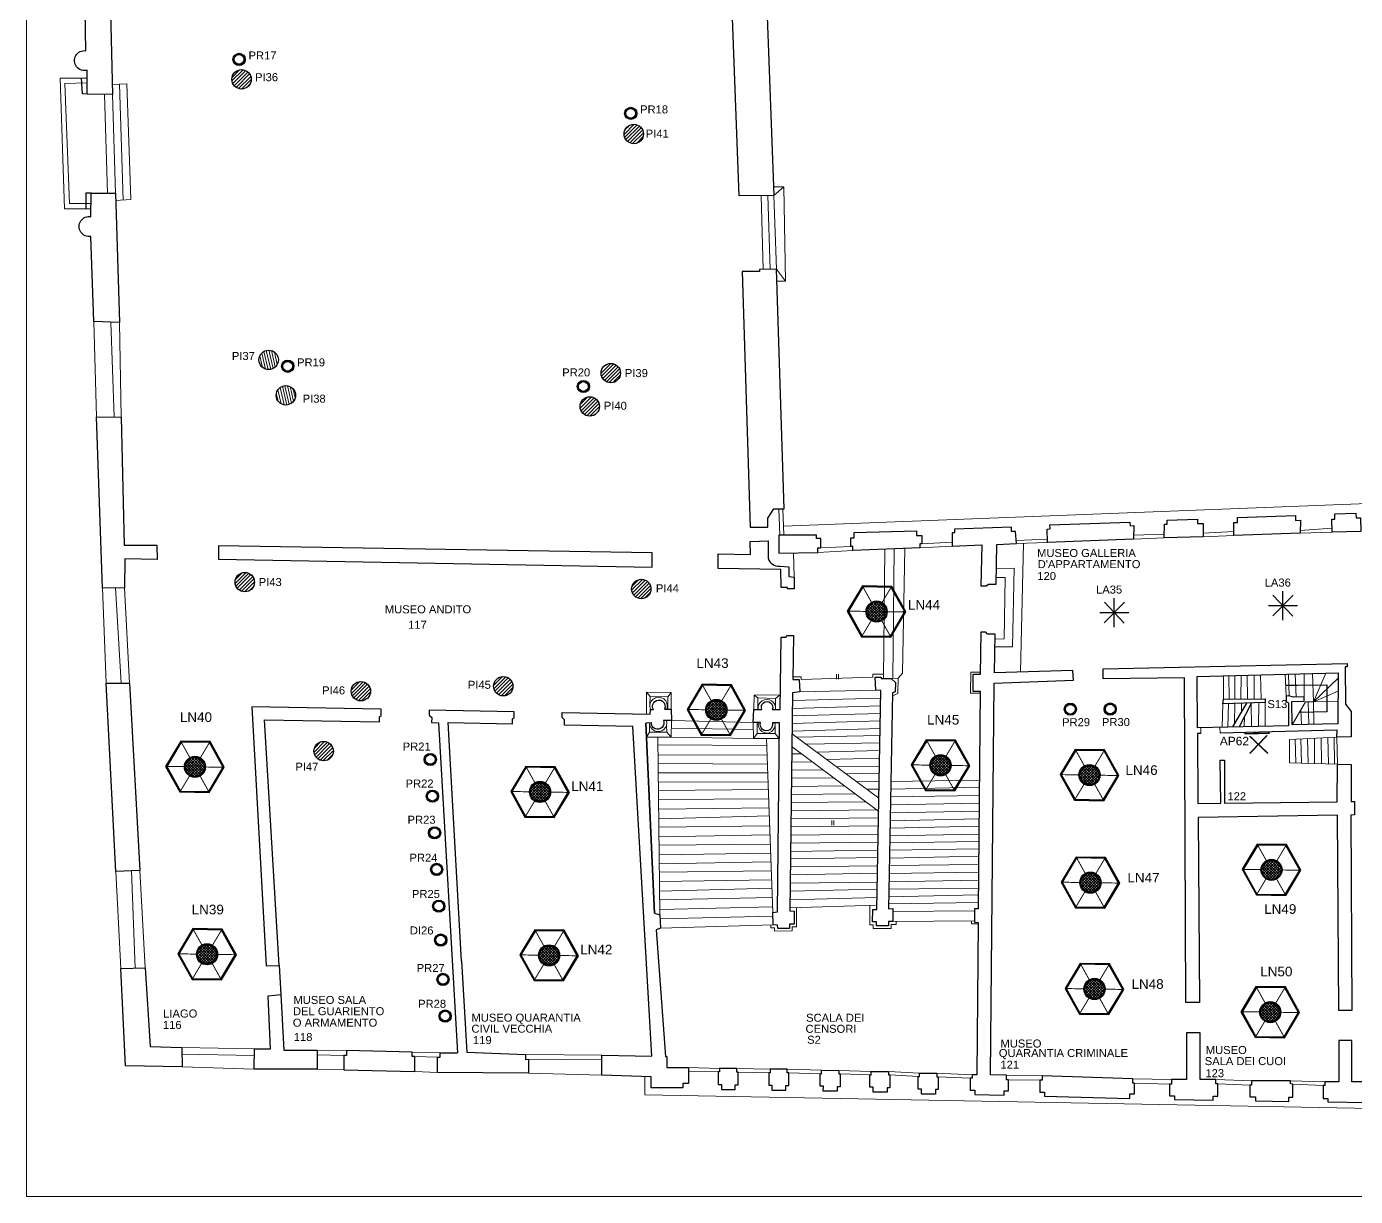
# Model space of a CAD drawing. Header units: millimetres. Extents: x 195 to 76808, y -2861 to 4318.
# Drawn here: x 35542 to 38033, y 109 to 2302 of the extents above; entities that cross this region are included whole.
import ezdxf
from ezdxf.enums import TextEntityAlignment as Align

# ---------------------------------------------------------------- set-up
doc = ezdxf.new("R2010")
doc.units = ezdxf.units.MM
for name, color, linetype, lineweight in [('_sottile', 253, 'Continuous', 5), ('LAMPADINE', 30, 'Continuous', 30), ('muri', 7, 'Continuous', 9), ('num.vani', 66, 'Continuous', 9)]:
    doc.layers.add(name, color=color, linetype=linetype, lineweight=lineweight)
doc.styles.add('ducale_200', font='ARIAL.TTF', dxfattribs={"height": 1})
doc.styles.get("Standard").update_dxf_attribs({"font": 'ARIAL.TTF'})

# ---------------------------------------------------------------- blocks, each defined once
blk = doc.blocks.new('PIANTANA')
at = {"lineweight": 0}
h = blk.add_hatch(dxfattribs=at)
h.set_pattern_fill('ANSI31', color=256, scale=600, style=0)
h.set_pattern_definition([(45, (37136.21, 23067.97), (-53.03301, 53.03301), [])])
edge = h.paths.add_edge_path()
edge.add_arc((14258, -2729), 291, 0, 360)
blk.add_circle((14258, -2729), 291)
blk = doc.blocks.new('FB')
h = blk.add_hatch(color=256)
edge = h.paths.add_edge_path(flags=16)
edge.add_arc((323.34, 430.98), 1.01, 0, 360)
edge = h.paths.add_edge_path()
edge.add_arc((323.34, 430.98), 1.27, 0, 360)
for radius in [1.27, 1.01]:
    blk.add_circle((323.34, 430.98), radius)
blk = doc.blocks.new('re')
at = {"const_width": 0.3}
for points in [[(51.55, 419.05), (51.66, 413.81)], [(55.72, 418.12), (52.08, 414.34)], [(52.09, 417.95), (55.87, 414.31)]]:
    blk.add_lwpolyline(points, dxfattribs=at)

msp = doc.modelspace()

# ---------------------------------------------------------------- hatches: boundary and pattern name
at = {"layer": 'LAMPADINE'}
h = msp.add_hatch(color=256, dxfattribs=at)
h.paths.add_polyline_path([(37161, 1159.2), (37188.2, 1204.6), (37162.4, 1250.8), (37109.5, 1251.6), (37082.4, 1206.2), (37108.1, 1160)], flags=16)
h.paths.add_polyline_path([(37162.1, 1157.4), (37190.3, 1204.6), (37163.5, 1252.6), (37108.5, 1253.4), (37080.3, 1206.2), (37107.1, 1158.2)])
at = {"layer": 'LAMPADINE', "linetype": 'Continuous'}
h = msp.add_hatch(color=256, dxfattribs=at)
h.paths.add_polyline_path([(37115.5, 1205.4, 1), (37155.1, 1205.4, 1)])
h.paths.add_polyline_path([(37117.4, 1205.4, -1), (37153.2, 1205.4, -1)], flags=16)
h = msp.add_hatch(dxfattribs=at)
h.set_pattern_fill('ANSI37', color=256, scale=29.043565, style=0)
h.set_pattern_definition([(45, (34482.557, -1203.5942), (-2.5671127, 2.5671127), []), (135, (34482.557, -1203.5942), (-2.5671127, -2.5671127), [])])
edge = h.paths.add_edge_path()
edge.add_arc((37135.3, 1205.4), 17.9, 0, 360)
at = {"layer": 'LAMPADINE'}
h = msp.add_hatch(color=256, dxfattribs=at)
h.paths.add_polyline_path([(36860.5, 974.8), (36887.7, 1020.2), (36861.9, 1066.4), (36809, 1067.2), (36781.8, 1021.8), (36807.6, 975.6)], flags=16)
h.paths.add_polyline_path([(36861.5, 973), (36889.7, 1020.2), (36863, 1068.2), (36808, 1069), (36779.8, 1021.8), (36806.5, 973.8)])
at = {"layer": 'LAMPADINE', "linetype": 'Continuous'}
h = msp.add_hatch(color=256, dxfattribs=at)
h.paths.add_polyline_path([(36815, 1021, 1), (36854.5, 1021, 1)])
h.paths.add_polyline_path([(36852.7, 1021, -1), (36816.8, 1021, -1)], flags=16)
h = msp.add_hatch(dxfattribs=at)
h.set_pattern_fill('ANSI37', color=256, scale=29.043565, style=0)
h.set_pattern_definition([(45, (34182.0104, -1387.9936), (-2.5671127, 2.5671127), []), (135, (34182.0104, -1387.9936), (-2.5671127, -2.5671127), [])])
edge = h.paths.add_edge_path()
edge.add_arc((36834.8, 1021), 17.9, 0, 360)
at = {"layer": 'LAMPADINE'}
h = msp.add_hatch(color=256, dxfattribs=at)
h.paths.add_polyline_path([(35883.2, 868.1), (35910.4, 913.5), (35884.6, 959.7), (35831.7, 960.5), (35804.6, 915.1), (35830.3, 868.9)], flags=16)
h.paths.add_polyline_path([(35884.2, 866.3), (35912.4, 913.5), (35885.7, 961.5), (35830.7, 962.4), (35802.5, 915.2), (35829.2, 867.1)])
h = msp.add_hatch(color=256, dxfattribs=at)
h.paths.add_polyline_path([(37280.7, 870.9), (37307.9, 916.3), (37282.1, 962.5), (37229.2, 963.3), (37202.1, 917.9), (37227.8, 871.7)], flags=16)
h.paths.add_polyline_path([(37281.7, 869.1), (37309.9, 916.3), (37283.2, 964.3), (37228.2, 965.2), (37200, 918), (37226.7, 869.9)])
h = msp.add_hatch(color=256, dxfattribs=at)
h.paths.add_polyline_path([(37560.1, 852.6), (37587.2, 898), (37561.5, 944.2), (37508.6, 945), (37481.4, 899.6), (37507.2, 853.4)], flags=16)
h.paths.add_polyline_path([(37561.1, 850.8), (37589.3, 898), (37562.6, 946), (37507.6, 946.9), (37479.4, 899.7), (37506.1, 851.6)])
at = {"layer": 'LAMPADINE', "linetype": 'Continuous'}
h = msp.add_hatch(color=256, dxfattribs=at)
h.paths.add_polyline_path([(35837.7, 914.3, 1), (35877.2, 914.3, 1)])
h.paths.add_polyline_path([(35839.5, 914.3, -1), (35875.4, 914.3, -1)], flags=16)
h = msp.add_hatch(dxfattribs=at)
h.set_pattern_fill('ANSI37', color=256, scale=29.043565, style=0)
h.set_pattern_definition([(45, (33204.716, -1494.6712), (-2.5671127, 2.5671127), []), (135, (33204.716, -1494.6712), (-2.5671127, -2.5671127), [])])
edge = h.paths.add_edge_path()
edge.add_arc((35857.5, 914.3), 17.9, 0, 360)
h = msp.add_hatch(color=256, dxfattribs=at)
h.paths.add_polyline_path([(37235.2, 917.1, 1), (37274.7, 917.1, 1)])
h.paths.add_polyline_path([(37237, 917.1, -1), (37272.9, 917.1, -1)], flags=16)
h = msp.add_hatch(dxfattribs=at)
h.set_pattern_fill('ANSI37', color=256, scale=29.043565, style=0)
h.set_pattern_definition([(45, (34602.213, -1491.8766), (-2.5671127, 2.5671127), []), (135, (34602.213, -1491.8766), (-2.5671127, -2.5671127), [])])
edge = h.paths.add_edge_path()
edge.add_arc((37255, 917.1), 17.9, 0, 360)
at = {"layer": 'LAMPADINE'}
h = msp.add_hatch(color=256, dxfattribs=at)
h.paths.add_polyline_path([(36530.1, 820.9), (36557.3, 866.4), (36531.5, 912.6), (36478.6, 913.4), (36451.5, 868), (36477.2, 821.7)], flags=16)
h.paths.add_polyline_path([(36531.1, 819.1), (36559.4, 866.3), (36532.6, 914.4), (36477.6, 915.2), (36449.4, 868), (36476.1, 820)])
at = {"layer": 'LAMPADINE', "linetype": 'Continuous'}
h = msp.add_hatch(color=256, dxfattribs=at)
h.paths.add_polyline_path([(37514.6, 898.8, 1), (37554.1, 898.8, 1)])
h.paths.add_polyline_path([(37516.4, 898.8, -1), (37552.3, 898.8, -1)], flags=16)
h = msp.add_hatch(dxfattribs=at)
h.set_pattern_fill('ANSI37', color=256, scale=29.043565, style=0)
h.set_pattern_definition([(45, (34881.609, -1510.1724), (-2.5671127, 2.5671127), []), (135, (34881.609, -1510.1724), (-2.5671127, -2.5671127), [])])
edge = h.paths.add_edge_path()
edge.add_arc((37534.3, 898.8), 17.9, 0, 360)
h = msp.add_hatch(color=256, dxfattribs=at)
h.paths.add_polyline_path([(36484.6, 867.2, 1), (36524.2, 867.2, 1)])
h.paths.add_polyline_path([(36486.4, 867.2, -1), (36522.3, 867.2, -1)], flags=16)
h = msp.add_hatch(dxfattribs=at)
h.set_pattern_fill('ANSI37', color=256, scale=29.043565, style=0)
h.set_pattern_definition([(45, (33851.6256, -1541.8425), (-2.5671127, 2.5671127), []), (135, (33851.6256, -1541.8425), (-2.5671127, -2.5671127), [])])
edge = h.paths.add_edge_path()
edge.add_arc((36504.4, 867.2), 17.9, 0, 360)
at = {"layer": 'LAMPADINE'}
h = msp.add_hatch(color=256, dxfattribs=at)
h.paths.add_polyline_path([(37901.1, 675), (37928.3, 720.4), (37902.5, 766.6), (37849.6, 767.5), (37822.5, 722), (37848.2, 675.8)], flags=16)
h.paths.add_polyline_path([(37902.2, 673.2), (37930.4, 720.4), (37903.6, 768.4), (37848.6, 769.3), (37820.4, 722.1), (37847.2, 674)])
h = msp.add_hatch(color=256, dxfattribs=at)
h.paths.add_polyline_path([(37561.7, 650.9), (37588.9, 696.3), (37563.1, 742.6), (37510.2, 743.4), (37483.1, 698), (37508.8, 651.7)], flags=16)
h.paths.add_polyline_path([(37562.8, 649.1), (37591, 696.3), (37564.2, 744.3), (37509.2, 745.2), (37481, 698), (37507.8, 649.9)])
at = {"layer": 'LAMPADINE', "linetype": 'Continuous'}
h = msp.add_hatch(color=256, dxfattribs=at)
h.paths.add_polyline_path([(37855.6, 721.2, 1), (37895.2, 721.2, 1)])
h.paths.add_polyline_path([(37857.5, 721.2, -1), (37893.3, 721.2, -1)], flags=16)
h = msp.add_hatch(dxfattribs=at)
h.set_pattern_fill('ANSI37', color=256, scale=29.043565, style=0)
h.set_pattern_definition([(45, (35222.6468, -1687.7608), (-2.5671127, 2.5671127), []), (135, (35222.6468, -1687.7608), (-2.5671127, -2.5671127), [])])
edge = h.paths.add_edge_path()
edge.add_arc((37875.4, 721.2), 17.9, 0, 360)
h = msp.add_hatch(color=256, dxfattribs=at)
h.paths.add_polyline_path([(37516.2, 697.1, 1), (37555.8, 697.1, 1)])
h.paths.add_polyline_path([(37518.1, 697.1, -1), (37553.9, 697.1, -1)], flags=16)
h = msp.add_hatch(dxfattribs=at)
h.set_pattern_fill('ANSI37', color=256, scale=29.043565, style=0)
h.set_pattern_definition([(45, (34883.25, -1711.8564), (-2.5671127, 2.5671127), []), (135, (34883.25, -1711.8564), (-2.5671127, -2.5671127), [])])
edge = h.paths.add_edge_path()
edge.add_arc((37536, 697.1), 17.9, 0, 360)
at = {"layer": 'LAMPADINE'}
h = msp.add_hatch(color=256, dxfattribs=at)
h.paths.add_polyline_path([(35905.9, 516.6), (35933.1, 562), (35907.3, 608.2), (35854.4, 609), (35827.3, 563.6), (35853, 517.4)], flags=16)
h.paths.add_polyline_path([(35907, 514.8), (35935.2, 562), (35908.4, 610), (35853.4, 610.9), (35825.2, 563.7), (35852, 515.6)])
h = msp.add_hatch(color=256, dxfattribs=at)
h.paths.add_polyline_path([(36547, 514.6), (36574.2, 560), (36548.4, 606.2), (36495.5, 607), (36468.4, 561.6), (36494.1, 515.4)], flags=16)
h.paths.add_polyline_path([(36548, 512.8), (36576.3, 560), (36549.5, 608), (36494.5, 608.9), (36466.3, 561.7), (36493, 513.6)])
at = {"layer": 'LAMPADINE', "linetype": 'Continuous'}
h = msp.add_hatch(color=256, dxfattribs=at)
h.paths.add_polyline_path([(35860.4, 562.8, 1), (35900, 562.8, 1)])
h.paths.add_polyline_path([(35862.3, 562.8, -1), (35898.1, 562.8, -1)], flags=16)
h = msp.add_hatch(dxfattribs=at)
h.set_pattern_fill('ANSI37', color=256, scale=29.043565, style=0)
h.set_pattern_definition([(45, (33227.4524, -1846.1675), (-2.5671127, 2.5671127), []), (135, (33227.4524, -1846.1675), (-2.5671127, -2.5671127), [])])
edge = h.paths.add_edge_path()
edge.add_arc((35880.2, 562.8), 17.9, 0, 360)
h = msp.add_hatch(color=256, dxfattribs=at)
h.paths.add_polyline_path([(36501.5, 560.8, 1), (36541.1, 560.8, 1)])
h.paths.add_polyline_path([(36503.3, 560.8, -1), (36539.2, 560.8, -1)], flags=16)
h = msp.add_hatch(dxfattribs=at)
h.set_pattern_fill('ANSI37', color=256, scale=29.043565, style=0)
h.set_pattern_definition([(45, (33868.5273, -1848.1677), (-2.5671127, 2.5671127), []), (135, (33868.5273, -1848.1677), (-2.5671127, -2.5671127), [])])
edge = h.paths.add_edge_path()
edge.add_arc((36521.3, 560.8), 17.9, 0, 360)
at = {"layer": 'LAMPADINE'}
h = msp.add_hatch(color=256, dxfattribs=at)
h.paths.add_polyline_path([(37569.3, 451.5), (37596.5, 496.9), (37570.7, 543.1), (37517.8, 544), (37490.7, 498.5), (37516.4, 452.3)], flags=16)
h.paths.add_polyline_path([(37570.3, 449.7), (37598.6, 496.9), (37571.8, 544.9), (37516.8, 545.8), (37488.6, 498.6), (37515.3, 450.5)])
at = {"layer": 'LAMPADINE', "linetype": 'Continuous'}
h = msp.add_hatch(color=256, dxfattribs=at)
h.paths.add_polyline_path([(37523.8, 497.7, 1), (37563.4, 497.7, 1)])
h.paths.add_polyline_path([(37525.6, 497.7, -1), (37561.5, 497.7, -1)], flags=16)
h = msp.add_hatch(dxfattribs=at)
h.set_pattern_fill('ANSI37', color=256, scale=29.043565, style=0)
h.set_pattern_definition([(45, (34890.83, -1911.2634), (-2.5671127, 2.5671127), []), (135, (34890.83, -1911.2634), (-2.5671127, -2.5671127), [])])
edge = h.paths.add_edge_path()
edge.add_arc((37543.6, 497.7), 17.9, 0, 360)
at = {"layer": 'LAMPADINE'}
h = msp.add_hatch(color=256, dxfattribs=at)
h.paths.add_polyline_path([(37898.9, 408.1), (37926.1, 453.5), (37900.3, 499.8), (37847.4, 500.6), (37820.3, 455.2), (37846, 408.9)], flags=16)
h.paths.add_polyline_path([(37899.9, 406.3), (37928.1, 453.5), (37901.4, 501.5), (37846.4, 502.4), (37818.2, 455.2), (37844.9, 407.1)])
at = {"layer": 'LAMPADINE', "linetype": 'Continuous'}
h = msp.add_hatch(color=256, dxfattribs=at)
h.paths.add_polyline_path([(37853.4, 454.3, 1), (37892.9, 454.3, 1)])
h.paths.add_polyline_path([(37855.2, 454.3, -1), (37891.1, 454.3, -1)], flags=16)
h = msp.add_hatch(dxfattribs=at)
h.set_pattern_fill('ANSI37', color=256, scale=29.043565, style=0)
h.set_pattern_definition([(45, (35220.4125, -1954.655), (-2.5671127, 2.5671127), []), (135, (35220.4125, -1954.655), (-2.5671127, -2.5671127), [])])
edge = h.paths.add_edge_path()
edge.add_arc((37873.2, 454.3), 17.9, 0, 360)

# ---------------------------------------------------------------- linework, layer by layer
at = {"layer": '_sottile'}
for p, q in [((36951.7, 1397.6), (36953.6, 1349.1)), ((36951.7, 1397.6), (36953.6, 1349.1)), ((36959.6, 1398.1), (36961.4, 1348.9)), ((36959.6, 1398.1), (36961.4, 1348.9)), ((36477.2, 374.7), (36620.4, 373.5)), ((36482.5, 365.9), (36620.4, 364.7)), ((36482.5, 340), (36620.4, 336.3))]:
    msp.add_line(p, q, dxfattribs=at)
for points in [[(36960.8, 1365.7), (38297.7, 1417.6), (39312.2, 1444.3), (40188.9, 1463.6), (40167.6, 2242.4), (40180.5, 2243.2), (40182.5, 2240.3), (40192.1, 2240.3), (40194.2, 2243.2), (40486.7, 2260.2)], [(35662.6, 1960.6), (35612.6, 1960.6), (35604.6, 2205.5), (35655.4, 2205.5)], [(35662.7, 1970.2), (35622, 1970.2), (35613.5, 2195.2), (35655.3, 2197)], [(35701.9, 2193.4), (35729.9, 2194.6), (35737.1, 1978.1), (35708.7, 1975.9)], [(35715.9, 2194), (35722.9, 1977)], [(35688, 2175.1), (35693.6, 1989.9)], [(35702.6, 2175), (35708.3, 1990.1)], [(36948.4, 1824.9), (36964.6, 1824.9), (36961.2, 2001.5), (36941.7, 2001.5)], [(36942.3, 1985.4), (36961.2, 2001.5)], [(36922.4, 1846.9), (36918.8, 1985.2)], [(36936, 1847), (36931.6, 1985.3)], [(36947.7, 1847.1), (36942.3, 1985.4)], [(36947.7, 1847.1), (36964.6, 1824.9)], [(35667.9, 1749.1), (35672.6, 1570.7)], [(35699.7, 1748.1), (35706, 1570.3)], [(35715.8, 1747.6), (35719.1, 1570.1)], [(37616.7, 1348.6), (37674.6, 1350.8)], [(37747.1, 1352.3), (37804.6, 1355.2)], [(37747.1, 1345.6), (37804.6, 1347.8)], [(37929.2, 1352.3), (37989, 1354.5)], [(37929.3, 1357.3), (37988.9, 1361.7)], [(37030.4, 1324.6), (37086.7, 1327.6)], [(37148, 1080), (37150.6, 1322.2)], [(37165.8, 1080.2), (37168.2, 1322.9)], [(37187.9, 1323.7), (37183.9, 1090.2), (37175.7, 1080.4)], [(37216.5, 1324.8), (37277.1, 1328.3)], [(37219.7, 1332.2), (37277.1, 1335.3)], [(37396.8, 1338.8), (37455.6, 1341)], [(37397.3, 1332.8), (37455.7, 1334.6)], [(37410.4, 1333.2), (37404.8, 1092.2)], [(37616.5, 1341.2), (37674.5, 1343.5)], [(36980.5, 1269.8), (36979.6, 1315.5)], [(37025.1, 1316.4), (37090.8, 1319.9)], [(37357, 1139), (37390, 1139.2), (37392.8, 1286.9), (37360, 1286.1)], [(35684.2, 1249.3), (35691.3, 1071)], [(35708.8, 1249.7), (35719.1, 1071)], [(35725.3, 1249.9), (35734.9, 1071)], [(37359.4, 1269.4), (37375.9, 1269.4), (37374.1, 1154.2), (37357.2, 1153.5)], [(36994, 1078.3), (36994, 1083), (36978.1, 1082.9)], [(37128, 1082.3), (36994, 1078.3)], [(37128, 1082.3), (37128.3, 1088), (37148.1, 1088)], [(37162.4, 1080.2), (37175.7, 1080.4), (37175.2, 1051.7), (37165.1, 1047.7)], [(37329.2, 1092), (37311.6, 1091.9), (37311.5, 1052.5), (37329.2, 1052.5)], [(37785.2, 1041.4), (37785.2, 1085)], [(37795.4, 1085.3), (37795.9, 1041.5)], [(37806.5, 1041.6), (37806.7, 1085.6)], [(37818.4, 1085.9), (37817.9, 1041.7)], [(37830.5, 1041.8), (37829.8, 1086.2)], [(37842.8, 1086.5), (37842.8, 1041.9)], [(37854.7, 1086.8), (37855.9, 1042)], [(37900.8, 1087.9), (37903.2, 1046.8)], [(37908.5, 1047.3), (37907.1, 1088.1)], [(37921.5, 1044.9), (37919.8, 1088.4)], [(37936.9, 1045.6), (37936.9, 1088.8)], [(37952.2, 1089.2), (37954.2, 1036.2)], [(37977.5, 1089.9), (37954.2, 1036.2)], [(38000.2, 1080.6), (37954.2, 1036.2)], [(36704.1, 1013.1), (36703.8, 1054), (36750.2, 1053.6), (36750.2, 1022.7)], [(36710.8, 1045.9), (36703.8, 1054)], [(36744.1, 1045.4), (36750.2, 1053.6)], [(36904.8, 1022), (36905.4, 1048.8), (36954.7, 1049.5)], [(36912.6, 1043.4), (36905.4, 1048.8)], [(36945.9, 1042.1), (36954.7, 1049.5)], [(36991.1, 1054.6), (37133.5, 1058.1)], [(38000.2, 1056.1), (37954.2, 1036.2)], [(36710.3, 1030.5), (36710.8, 1045.9), (36744.1, 1045.4), (36744.1, 1022.7)], [(36945.8, 1026.5), (36945.9, 1042.1), (36912.6, 1043.4), (36912.5, 1021.9)], [(36977.4, 1023.8), (37142.7, 1028.4)], [(37143, 1043.3), (36977.5, 1038.6)], [(37784.4, 1032.6), (37783.1, 988.6)], [(37794.7, 1032.9), (37793.9, 988.8)], [(37806.7, 1033.2), (37806.3, 995.8)], [(37819, 1017.2), (37819.3, 1033.6)], [(37837.1, 1032.1), (37837.7, 989.8)], [(37851.7, 1034.4), (37851.2, 990.1)], [(37863.5, 990.4), (37863.8, 1034.7)], [(37913.9, 992.9), (37939.3, 1035.9), (37954.2, 1036.2)], [(37944.2, 1036), (37945.3, 993.5)], [(37954.1, 1036.1), (37954.9, 993.7)], [(38000.1, 1036.9), (37954.2, 1036.2)], [(36704, 969.9), (36750, 970.2), (36750.8, 1001.3)], [(36741.6, 991.9), (36741.9, 979), (36709.8, 979.4), (36709.5, 996.7)], [(36750.8, 1001.3), (36904.1, 997.6)], [(36904.1, 997.6), (36904.4, 967.7), (36952.8, 967.1)], [(36911.6, 997.6), (36911.6, 976.5), (36944.8, 976.5), (36944.8, 990.6)], [(36977, 995.8), (37142.2, 1000.3)], [(36977.2, 1009.7), (37142.5, 1014.1)], [(37824.9, 1008.7), (37824.4, 989.5)], [(37931.7, 993.2), (37930.3, 1020.8)], [(36709.8, 979.4), (36704, 969.9)], [(36741.9, 979), (36750, 970.2)], [(36750.2, 986.9), (36904.3, 984.4)], [(36911.6, 976.5), (36904.4, 967.7)], [(36944.8, 976.5), (36952.8, 967.1)], [(36976.8, 981.4), (37141.9, 986.2)], [(37139.6, 855.4), (36977.4, 975.8)], [(36985.7, 969.7), (37141.7, 973.1)], [(36724.9, 970.1), (36729, 636.9)], [(36929.5, 954.1), (36725.1, 955.3)], [(36904.4, 967.7), (36750, 970.2)], [(36929.1, 967.4), (36940.5, 641.3)], [(37139.1, 830.4), (36977.1, 951.9)], [(37141.5, 959.3), (37003.2, 956.7)], [(37999.4, 919.1), (37909.2, 921.8), (37909, 965.7), (37997.7, 970.1)], [(37920.8, 921.5), (37920.1, 966.3)], [(37930.6, 966.8), (37931.7, 921.1)], [(37944, 920.8), (37942.8, 967.4)], [(37955.9, 968), (37956.3, 920.4)], [(37968.3, 968.6), (37969, 920)], [(37981.2, 969.3), (37982.3, 919.6)], [(37993.8, 919.3), (37993.2, 969.9)], [(37997.7, 970.1), (37999.4, 919.1)], [(36725.3, 937), (36930.2, 936.4)], [(37014.8, 923.6), (36976.1, 923.2)], [(36994.8, 938.6), (36976.3, 938.4)], [(37023.3, 941.8), (37141.2, 945.1)], [(37041.8, 928), (37140.9, 930.4)], [(36930.8, 919.4), (36725.5, 920.4)], [(36931.3, 902.9), (36725.7, 903)], [(37034.8, 908.6), (36975.9, 908)], [(37060.1, 914.4), (37140.7, 915.8)], [(37140.4, 902.4), (37078, 901.1)], [(36725.9, 885.4), (36931.9, 886.3)], [(37074.7, 878.7), (36975.5, 877.6)], [(37054.8, 893.7), (36975.7, 892.8)], [(37098.2, 886.1), (37140.2, 887.1)], [(37117.1, 872.1), (37139.9, 872.5)], [(37327.6, 876.3), (37161.9, 872.5)], [(37327.7, 889.2), (37162.2, 886.9)], [(36932.4, 871.7), (36726.1, 869.8)], [(36933, 854.4), (36726.3, 852.9)], [(37114.7, 848.7), (36975.1, 847.2)], [(37094.7, 863.7), (36975.3, 862.4)], [(37135.7, 858.2), (37139.6, 858.3)], [(37161.6, 857.9), (37327.5, 860.6)], [(36933.6, 837.6), (36726.6, 834.9)], [(36726.8, 816.8), (36934.2, 822.1)], [(37137.4, 833.8), (36974.9, 832)], [(37161.1, 828), (37327.2, 831)], [(37161.4, 843.2), (37327.3, 846.4)], [(36727, 801.1), (36934.8, 803.5)], [(37137.8, 803.4), (36974.5, 801.6)], [(37137.6, 818.6), (36974.7, 816.8)], [(37160.6, 799.1), (37326.9, 803.1)], [(37327.1, 817), (37160.8, 812.9)], [(36935.4, 786.5), (36727.2, 783.1)], [(37138.1, 773), (36974.2, 771.2)], [(37137.9, 788.2), (36974.3, 786.4)], [(37160.1, 771.8), (37326.7, 774.5)], [(37160.3, 785.2), (37326.8, 788)], [(36727.4, 767.1), (36936, 769)], [(36727.6, 749.3), (36936.6, 752.3)], [(36974, 755.5), (37137.8, 758.2)], [(37326.5, 760.5), (37159.8, 757.8)], [(36937.2, 736.1), (36727.8, 732.7)], [(37137.3, 728.8), (36973.6, 726.5)], [(37137.6, 744.1), (36973.8, 741.5)], [(37159.3, 729.2), (37326.3, 731.1)], [(37326.4, 746.7), (37159.5, 743.1)], [(35708.9, 717.9), (35718.4, 536.3)], [(35738.2, 719), (35745.5, 536.9)], [(35754.2, 719.6), (35764, 537.3)], [(36937.8, 719.3), (36728, 716.5)], [(36938.4, 702.3), (36728.3, 699.4)], [(37136.8, 698.3), (36973.2, 696.2)], [(36973.4, 711.7), (37137.1, 714.9)], [(37326, 701.5), (37158.7, 698.5)], [(37326.1, 717), (37159, 714)], [(36938.9, 686.8), (36728.5, 681.3)], [(36973, 681), (37136.5, 684.8)], [(37325.7, 674), (37158.2, 670.8)], [(37325.8, 686.7), (37158.5, 684.6)], [(36939.5, 669.2), (36728.7, 664.6)], [(36940.1, 651.7), (36728.9, 646.6)], [(36936.8, 617.6), (36936.8, 612.1), (36943.6, 612.1), (36943.6, 606.4), (36977, 606.5), (36977.2, 614.2), (36985.1, 614.2), (36985.1, 650.3)], [(36972.6, 649.9), (37135.9, 654.7)], [(37136.2, 669.4), (36972.8, 665.2)], [(37122.5, 654.3), (37122.7, 618), (37128.7, 618), (37128.7, 611.1), (37162.5, 611.1), (37162.5, 618.8), (37171.6, 618.8), (37171.9, 624.2)], [(37158, 657.7), (37325.6, 659.7)], [(36729.4, 629.3), (36940.7, 634.5)], [(37165.6, 624.2), (37318.8, 625.8)], [(37318.6, 644.4), (37165.7, 643)], [(37312.9, 625.7), (37312.9, 619.9), (37325.9, 619.6)], [(36941.2, 617.9), (36730.3, 611.9)], [(35833, 388.3), (35968.8, 385.4)], [(35833.1, 375.4), (35968.7, 373.2)], [(36086.6, 383.3), (36141.5, 382.3)], [(36136.6, 373), (36086.6, 374)], [(36264.6, 379.4), (36316.9, 378.2)], [(35833.4, 352), (35968.6, 347.3)], [(36312.1, 369.8), (36269.5, 371.3)], [(36782.7, 350.3), (36840.8, 348.6)], [(36086.6, 347.3), (36136.6, 346.2)], [(36269.5, 343), (36312.1, 340.9)], [(36701, 333.3), (36700.9, 299.1), (39162.9, 253)], [(36838.4, 342.1), (36782.7, 343.6)], [(36873.3, 348.4), (36935.4, 347.3)], [(36876, 341.8), (36933, 340.8)], [(36967.8, 347.1), (37031.9, 345.3)], [(37029.5, 338.8), (36970.6, 340.5)], [(37064.4, 345.1), (37125.1, 343.3)], [(37122.7, 336.8), (37067.1, 338.5)], [(37157.6, 343.1), (37215.7, 340)], [(37213.3, 333.5), (37160.3, 336.5)], [(37248.2, 339.8), (37314.3, 337)], [(37310.7, 330.7), (37250.9, 333.2)], [(37378.7, 336), (37445.6, 335)], [(37441.3, 326.6), (37382.3, 327.7)], [(37615.3, 329.5), (37688.1, 328)], [(37771.2, 328.1), (37838.2, 325.4)], [(37911.2, 325.3), (37975.7, 323.4)], [(37618.9, 321), (37684.5, 319.4)], [(37835.1, 317.7), (37774.8, 319.8)], [(37972.1, 316.9), (37915.7, 319.3)]]:
    msp.add_lwpolyline(points, dxfattribs=at)
for centre, radius, start, end in [((36726.5, 1028.2), 16.4, 340.2973, 202.1393), ((36929.4, 1024.2), 16.6, 351.2272, 187.9285), ((36725.9, 996.6), 16.4, 179.5349, 16.5186), ((36929.2, 993.5), 15.9, 165.0998, 12.3532)]:
    msp.add_arc(centre, radius, start, end, dxfattribs=at)
at = {"layer": 'LAMPADINE'}
for p, q in [((37562, 1184.1), (37599.7, 1222.9)), ((37599.5, 1183.9), (37562.2, 1223.1)), ((37580.8, 1176.4), (37580.8, 1230.5)), ((37878, 1197.2), (37915.8, 1235.9)), ((37915.6, 1196.9), (37878.2, 1236.1)), ((37896.9, 1189.5), (37896.9, 1243.6)), ((37553.8, 1203.5), (37607.9, 1203.5)), ((37869.9, 1216.5), (37924, 1216.5))]:
    msp.add_line(p, q, dxfattribs=at)
for points in [[(37162.1, 1157.4), (37190.3, 1204.6), (37163.5, 1252.6), (37108.5, 1253.4), (37080.3, 1206.2), (37107.1, 1158.2)], [(37161, 1159.2), (37188.2, 1204.6), (37162.4, 1250.8), (37109.5, 1251.6), (37082.4, 1206.2), (37108.1, 1160)], [(36861.5, 973), (36889.7, 1020.2), (36863, 1068.2), (36808, 1069), (36779.8, 1021.8), (36806.5, 973.8)], [(36860.5, 974.8), (36887.7, 1020.2), (36861.9, 1066.4), (36809, 1067.2), (36781.8, 1021.8), (36807.6, 975.6)], [(35884.2, 866.3), (35912.4, 913.5), (35885.7, 961.5), (35830.7, 962.4), (35802.5, 915.2), (35829.2, 867.1)], [(35883.2, 868.1), (35910.4, 913.5), (35884.6, 959.7), (35831.7, 960.5), (35804.6, 915.1), (35830.3, 868.9)], [(37281.7, 869.1), (37309.9, 916.3), (37283.2, 964.3), (37228.2, 965.2), (37200, 918), (37226.7, 869.9)], [(37280.7, 870.9), (37307.9, 916.3), (37282.1, 962.5), (37229.2, 963.3), (37202.1, 917.9), (37227.8, 871.7)], [(37561.1, 850.8), (37589.3, 898), (37562.6, 946), (37507.6, 946.9), (37479.4, 899.7), (37506.1, 851.6)], [(37560.1, 852.6), (37587.2, 898), (37561.5, 944.2), (37508.6, 945), (37481.4, 899.6), (37507.2, 853.4)], [(36531.1, 819.1), (36559.4, 866.3), (36532.6, 914.4), (36477.6, 915.2), (36449.4, 868), (36476.1, 820)], [(36530.1, 820.9), (36557.3, 866.4), (36531.5, 912.6), (36478.6, 913.4), (36451.5, 868), (36477.2, 821.7)], [(37902.2, 673.2), (37930.4, 720.4), (37903.6, 768.4), (37848.6, 769.3), (37820.4, 722.1), (37847.2, 674)], [(37901.1, 675), (37928.3, 720.4), (37902.5, 766.6), (37849.6, 767.5), (37822.5, 722), (37848.2, 675.8)], [(37562.8, 649.1), (37591, 696.3), (37564.2, 744.3), (37509.2, 745.2), (37481, 698), (37507.8, 649.9)], [(37561.7, 650.9), (37588.9, 696.3), (37563.1, 742.6), (37510.2, 743.4), (37483.1, 698), (37508.8, 651.7)], [(35907, 514.8), (35935.2, 562), (35908.4, 610), (35853.4, 610.9), (35825.2, 563.7), (35852, 515.6)], [(35905.9, 516.6), (35933.1, 562), (35907.3, 608.2), (35854.4, 609), (35827.3, 563.6), (35853, 517.4)], [(36548, 512.8), (36576.3, 560), (36549.5, 608), (36494.5, 608.9), (36466.3, 561.7), (36493, 513.6)], [(36547, 514.6), (36574.2, 560), (36548.4, 606.2), (36495.5, 607), (36468.4, 561.6), (36494.1, 515.4)], [(37570.3, 449.7), (37598.6, 496.9), (37571.8, 544.9), (37516.8, 545.8), (37488.6, 498.6), (37515.3, 450.5)], [(37569.3, 451.5), (37596.5, 496.9), (37570.7, 543.1), (37517.8, 544), (37490.7, 498.5), (37516.4, 452.3)], [(37899.9, 406.3), (37928.1, 453.5), (37901.4, 501.5), (37846.4, 502.4), (37818.2, 455.2), (37844.9, 407.1)], [(37898.9, 408.1), (37926.1, 453.5), (37900.3, 499.8), (37847.4, 500.6), (37820.3, 455.2), (37846, 408.9)]]:
    msp.add_lwpolyline(points, close=True, dxfattribs=at)
at = {"layer": 'LAMPADINE', "const_width": 1.81}
for points in [[(37108.5, 1253.4), (37125.7, 1222.7)], [(37163.5, 1252.6), (37145.5, 1222.4)], [(37080.3, 1206.2), (37115.5, 1205.7)], [(37155.1, 1205.1), (37190.3, 1204.6)], [(37125.1, 1188.4), (37107.1, 1158.2)], [(37144.9, 1188.1), (37162.1, 1157.4)], [(36808, 1069), (36825.1, 1038.3)], [(36863, 1068.2), (36844.9, 1038)], [(36779.8, 1021.8), (36815, 1021.3)], [(36854.5, 1020.7), (36889.7, 1020.2)], [(36824.6, 1004), (36806.5, 973.8)], [(36844.4, 1003.7), (36861.5, 973)], [(35830.7, 962.4), (35847.8, 931.6)], [(35885.7, 961.5), (35867.6, 931.3)], [(37228.2, 965.2), (37245.3, 934.4)], [(37283.2, 964.3), (37265.1, 934.1)], [(37507.6, 946.9), (37524.7, 916.1)], [(37562.6, 946), (37544.5, 915.8)], [(35802.5, 915.2), (35837.7, 914.6)], [(35847.3, 897.3), (35829.2, 867.1)], [(35867.1, 897), (35884.2, 866.3)], [(35877.2, 914), (35912.4, 913.5)], [(36477.6, 915.2), (36494.7, 884.4)], [(36532.6, 914.4), (36514.5, 884.1)], [(37200, 918), (37235.2, 917.4)], [(37244.8, 900.1), (37226.7, 869.9)], [(37264.6, 899.8), (37281.7, 869.1)], [(37274.7, 916.8), (37309.9, 916.3)], [(37479.4, 899.7), (37514.6, 899.1)], [(37554.1, 898.5), (37589.3, 898)], [(37524.2, 881.8), (37506.1, 851.6)], [(37544, 881.5), (37561.1, 850.8)], [(36449.4, 868), (36484.6, 867.5)], [(36494.2, 850.2), (36476.1, 820)], [(36514, 849.9), (36531.1, 819.1)], [(36524.2, 866.9), (36559.4, 866.3)], [(37848.6, 769.3), (37865.8, 738.5)], [(37903.6, 768.4), (37885.5, 738.2)], [(37509.2, 745.2), (37526.4, 714.4)], [(37564.2, 744.3), (37546.1, 714.1)], [(37820.4, 722.1), (37855.6, 721.5)], [(37481, 698), (37516.2, 697.4)], [(37555.8, 696.8), (37591, 696.3)], [(37865.2, 704.3), (37847.2, 674)], [(37885, 704), (37902.2, 673.2)], [(37895.2, 720.9), (37930.4, 720.4)], [(37525.8, 680.2), (37507.8, 649.9)], [(37545.6, 679.9), (37562.8, 649.1)], [(35853.4, 610.9), (35870.6, 580.1)], [(35908.4, 610), (35890.3, 579.8)], [(36494.5, 608.9), (36511.6, 578.1)], [(36549.5, 608), (36531.4, 577.8)], [(35825.2, 563.7), (35860.4, 563.1)], [(35900, 562.5), (35935.2, 562)], [(36466.3, 561.7), (36501.5, 561.1)], [(36541.1, 560.5), (36576.3, 560)], [(35870, 545.8), (35852, 515.6)], [(35889.8, 545.5), (35907, 514.8)], [(36511.1, 543.8), (36493, 513.6)], [(36530.9, 543.5), (36548, 512.8)], [(37516.8, 545.8), (37533.9, 515)], [(37571.8, 544.9), (37553.7, 514.7)], [(37488.6, 498.6), (37523.8, 498)], [(37563.4, 497.4), (37598.6, 496.9)], [(37846.4, 502.4), (37863.5, 471.6)], [(37901.4, 501.5), (37883.3, 471.3)], [(37533.4, 480.8), (37515.3, 450.5)], [(37553.2, 480.4), (37570.3, 449.7)], [(37818.2, 455.2), (37853.4, 454.6)], [(37892.9, 454), (37928.1, 453.5)], [(37863, 437.4), (37844.9, 407.1)], [(37882.8, 437.1), (37899.9, 406.3)]]:
    msp.add_lwpolyline(points, dxfattribs=at)
at = {"layer": 'LAMPADINE', "linetype": 'Continuous'}
for centre, radius in [((37135.3, 1205.4), 19.8), ((37135.3, 1205.4), 17.9), ((36834.8, 1021), 19.8), ((36834.8, 1021), 17.9), ((35857.5, 914.3), 19.8), ((35857.5, 914.3), 17.9), ((37255, 917.1), 19.8), ((37255, 917.1), 17.9), ((37534.3, 898.8), 19.8), ((37534.3, 898.8), 17.9), ((36504.4, 867.2), 19.8), ((36504.4, 867.2), 17.9), ((37875.4, 721.2), 19.8), ((37875.4, 721.2), 17.9), ((37536, 697.1), 19.8), ((37536, 697.1), 17.9), ((35880.2, 562.8), 19.8), ((35880.2, 562.8), 17.9), ((36521.3, 560.8), 19.8), ((36521.3, 560.8), 17.9), ((37543.6, 497.7), 19.8), ((37543.6, 497.7), 17.9), ((37873.2, 454.3), 19.8), ((37873.2, 454.3), 17.9)]:
    msp.add_circle(centre, radius, dxfattribs=at)
at = {"layer": 'muri', "linetype": 'ByBlock', "lineweight": 30}
for p, q in [((37560.1, 1097.9), (38017.3, 1107.8)), ((37560.1, 1079), (37560.1, 1097.9)), ((38017.3, 1101.5), (38013.4, 1101.5)), ((38013.4, 1101.5), (38013.4, 1101.5)), ((38013.4, 1101.5), (38014.3, 1031.6)), ((38017.3, 1107.8), (38017.3, 1101.5)), ((37504, 1076.7), (37503.3, 1095.2)), ((37712.3, 1080.9), (37560.1, 1079)), ((37714.6, 472.4), (37712.3, 1080.9)), ((37135.8, 646.9), (37143.2, 1057.7)), ((37135.8, 646.9), (37143.2, 1057.7)), ((38014.3, 1031.6), (38025.1, 1018)), ((36455.8, 1017.7), (36296.7, 1020.7)), ((36296.7, 1020.7), (36296.7, 1010.9)), ((36296.7, 1010.9), (36301.3, 1006.7)), ((36301.3, 1006.7), (36301.1, 997.1)), ((36301.1, 997.1), (36313.7, 996.8)), ((36313.7, 996.8), (36349.3, 378.2)), ((36332, 997.2), (36452.6, 994.7)), ((36357.3, 550.3), (36332, 997.2)), ((36452.6, 1004.1), (36455.6, 1006.5)), ((36452.6, 994.7), (36452.6, 1004.1)), ((36455.6, 1006.5), (36455.8, 1017.7)), ((38025.1, 1018), (38025.1, 970.5)), ((36719.1, 639.8), (36702.8, 996.3)), ((36719.1, 639.8), (36702.8, 996.3)), ((37742.9, 976.8), (37737, 976.7)), ((37737, 976.7), (37737.6, 845.5)), ((37998.5, 983.1), (37779, 977.7)), ((37997.7, 970.1), (37998.5, 983.1)), ((38025.1, 970.5), (37997.7, 970.1)), ((37780.2, 846), (37779, 927)), ((37779, 927), (37787.3, 927)), ((37787.3, 927), (37787.3, 846.1)), ((37998.7, 848.5), (37999.4, 919.1)), ((37999.4, 919.1), (38025, 918.8)), ((38025, 918.8), (38024.6, 849)), ((37787.3, 846.1), (37998.7, 848.5)), ((38024.6, 849), (38031, 849.2)), ((38031, 849.2), (38031.1, 824.3)), ((37737.6, 845.5), (37780.2, 846)), ((37999.3, 823.6), (37737.7, 819.4)), ((38001.4, 457.4), (37999.3, 823.6)), ((38031.1, 824.3), (38024.4, 823.9)), ((38024.4, 823.9), (38026.1, 457.5)), ((37737.7, 819.4), (37740.4, 472.3)), ((36357.3, 550.3), (36367.4, 379.1)), ((37740.4, 472.3), (37714.6, 472.4)), ((38026.1, 457.5), (38001.4, 457.4)), ((36316.9, 378.2), (36349.3, 378.2)), ((36316.9, 369.8), (36316.9, 378.2)), ((36367.4, 379.1), (36477.2, 374.7)), ((36477.2, 374.7), (36477.2, 365.5)), ((36312.1, 369.8), (36316.9, 369.8)), ((36312.1, 340.9), (36312.1, 369.8)), ((36477.2, 365.5), (36482.5, 365.9)), ((36482.5, 365.9), (36482.5, 340)), ((36482.5, 340), (36312.1, 340.9))]:
    msp.add_line(p, q, dxfattribs=at)
at = {"layer": 'muri'}
for p, q in [((37742.8, 987.6), (37742.9, 976.8)), ((37778.9, 988.5), (37779, 977.7))]:
    msp.add_line(p, q, dxfattribs=at)
at = {"layer": 'muri', "linetype": 'Continuous', "ltscale": 0.1}
msp.add_lwpolyline([(35541.8, 4308.8), (41461.8, 4308.8), (41461.8, 108.8), (35541.8, 108.8)], close=True, dxfattribs=at)
at = {"layer": 'muri', "linetype": 'ByBlock', "lineweight": 30}
for points in [[(36942.3, 1985.4), (36877.8, 1984.8), (36855.6, 2568.8), (36890.2, 2570.1), (36890.2, 2573.6), (36920.6, 2573.6)], [(36947.7, 1847.1), (36916, 1846.9), (36916, 1843.3), (36883.4, 1842.9), (36898, 1363.5), (36931.2, 1363.5), (36931.5, 1380.4), (36942.5, 1397.9), (36961.7, 1397.9)], [(35672.6, 1570.7), (35719.1, 1570.1), (35724.7, 1330.1), (35785.9, 1330.1), (35786.5, 1303.2), (35725.9, 1304.4), (35725.3, 1249.9), (35684.2, 1249.3)], [(37455.7, 1334.6), (37455.2, 1359.9), (37460.3, 1360.2), (37460, 1368.2), (37610.1, 1373.1), (37610.3, 1366.4), (37617.3, 1366.6), (37616.5, 1341.2)], [(37674.5, 1343.5), (37674.8, 1369), (37680.1, 1369), (37679.9, 1376.8), (37736.5, 1378.4), (37736.9, 1370.5), (37747.1, 1370.4), (37747.1, 1345.6)], [(37804.6, 1347.8), (37804.6, 1372.4), (37811.9, 1372.4), (37811.8, 1381.7), (37920.3, 1385.3), (37920.6, 1376.4), (37929.6, 1376.5), (37929.2, 1352.3)], [(37989, 1354.5), (37988.7, 1378.4), (37994, 1378.7), (37994, 1388.4), (38033.7, 1389.7), (38034.2, 1381.3), (38042, 1381.3), (38042.8, 1355.7)], [(37022.7, 1348.6), (36952.2, 1348.6), (36952.2, 1315), (37025.1, 1316.4), (37025.1, 1324.6), (37030.4, 1324.6), (37030.4, 1342.3), (37022.7, 1342.3)], [(37090.8, 1319.9), (37090.8, 1327.6), (37086.7, 1327.6), (37086.7, 1343.6), (37093, 1343.6), (37093, 1353.6), (37209.7, 1356.9), (37209.7, 1348.2), (37219.7, 1348.2), (37219.7, 1332.2), (37216.5, 1332.2), (37216.5, 1324.8)], [(37310.7, 308.3), (37319.3, 308.3), (37319.3, 300.2), (37374.3, 298.8), (37374.3, 306.9), (37382.3, 306.9), (37382.3, 327.7), (37378.7, 327.7), (37378.7, 336), (37348.6, 336.5), (37355.5, 1071), (37504, 1076.7), (37503.3, 1095.2), (37356.3, 1090.7), (37357.4, 1162.7), (37343.4, 1162.7), (37340.1, 1166.7), (37330.5, 1166.7), (37329.1, 1087.5), (37315.7, 1087.5), (37315.7, 1056.4), (37329.3, 1056.4), (37325.5, 648.1), (37318.6, 647.9), (37318.8, 622.9), (37325.9, 622.4), (37322.9, 336.9), (37314.3, 337), (37314.3, 330.7), (37310.7, 330.7)], [(37132.3, 1082.1), (37143.8, 1082.1), (37143.8, 1079.9), (37162.4, 1080.2), (37170.4, 1072.2), (37170, 1055.2), (37165.2, 1053.1), (37157.8, 648.1), (37165.7, 648.4), (37165.6, 624.2), (37157.8, 624.2), (37157.8, 616), (37134.8, 616), (37134.8, 623.4), (37127.7, 623.4), (37127.9, 646.9), (37135.8, 646.9), (37143.2, 1057.7), (37143.2, 1057.7), (37133.5, 1058.1)], [(37736.2, 1083.8), (38000.2, 1090.4), (38000.2, 1090.4), (38000.2, 1090.4), (38000.1, 994.6), (37913.9, 992.9), (37913.8, 1036.7), (37936.9, 1037.7), (37936.9, 1045.6), (37916.9, 1044.7), (37907.2, 1047.7), (37903.2, 1046.8), (37903.2, 1036.7), (37907.4, 1034.3), (37907.3, 991.4), (37736.9, 987.5)], [(35691.3, 1071), (35734.9, 1071), (35754.2, 719.6), (35708.9, 717.9)], [(35718.4, 536.3), (35764, 537.3), (35773.7, 389.8), (35833, 388.3), (35833.4, 352), (35727.2, 353.4)], [(35968.8, 385.4), (35998.8, 385.4), (35994.5, 485.2), (36018.7, 487.1), (36023.9, 383.3), (36086.6, 383.3), (36086.6, 347.3), (35968.6, 347.3)], [(36141.5, 382.3), (36141.5, 373), (36136.6, 373), (36136.6, 346.2), (36269.5, 343), (36269.5, 371.3), (36264.6, 371.3), (36264.6, 379.4)], [(36838.4, 318.7), (36844.3, 318.7), (36844.2, 309.4), (36870.4, 309.4), (36870.4, 317.8), (36876, 317.8), (36876, 341.8), (36873.3, 341.8), (36873.3, 348.4), (36840.8, 348.6), (36840.8, 342.1), (36838.4, 342.1)], [(36970.6, 340.5), (36967.8, 340.5), (36967.8, 347.1), (36935.4, 347.3), (36935.4, 340.8), (36933, 340.8), (36933, 317.3), (36938.9, 317.3), (36938.8, 308.1), (36965, 308.1), (36965, 316.5), (36970.6, 316.5)], [(37035.4, 315.3), (37029.5, 315.3), (37029.5, 338.8), (37031.9, 338.8), (37031.9, 345.3), (37064.4, 345.1), (37064.4, 338.5), (37067.1, 338.5), (37067.1, 314.5), (37061.5, 314.5), (37061.5, 306.1), (37035.3, 306.1)], [(37128.7, 313.4), (37122.7, 313.4), (37122.7, 336.8), (37125.1, 336.8), (37125.1, 343.3), (37157.6, 343.1), (37157.6, 336.5), (37160.3, 336.5), (37160.3, 312.6), (37154.8, 312.6), (37154.8, 304.1), (37128.5, 304.1)], [(37219.3, 310.1), (37213.3, 310.1), (37213.3, 333.5), (37215.7, 333.5), (37215.7, 340), (37248.2, 339.8), (37248.2, 333.2), (37250.9, 333.2), (37250.9, 309.3), (37245.4, 309.3), (37245.4, 300.8), (37219.1, 300.8)], [(37445.6, 335), (37445.6, 326.6), (37441.3, 326.6), (37441.3, 304.1), (37449.7, 304.1), (37449.7, 296.7), (37610.1, 292.1), (37610.1, 300.9), (37618.9, 300.9), (37618.9, 321), (37615.3, 321), (37615.3, 329.5)], [(37838.2, 325.4), (37838.2, 317.7), (37835.1, 317.7), (37835.1, 295.8), (37845.7, 295.8), (37845.7, 287.8), (37907.8, 286.9), (37907.8, 294.9), (37915.7, 294.9), (37915.7, 319.3), (37911.2, 319.6), (37911.2, 325.3)]]:
    msp.add_lwpolyline(points, close=True, dxfattribs=at)
for points in [[(35650.5, 2408.7), (35697.2, 2407.3), (35702.6, 2175), (35655.2, 2175.5), (35655.5, 2220.4, -1.240166), (35653.1, 2257)], [(35662.5, 1908.9, -1.200572), (35662.5, 1945.8), (35663, 1989.6), (35708.3, 1990.1), (35715.8, 1747.6), (35667.9, 1749.1)], [(36955.6, 1284.5), (36838, 1286.2), (36838.4, 1313.6), (36898.7, 1312.1), (36898, 1336.9), (36931.8, 1338.2), (36931.9, 1305.2, 0.342639), (36953.7, 1290.2), (36970.5, 1289.1), (36970.9, 1271), (36980.5, 1269.8), (36980.6, 1247.8), (36980.4, 1247.8), (36968.1, 1247.7), (36968, 1250.5), (36956.1, 1250.5)], [(36920, 1021.8, -1.526171), (36939.5, 1021.6), (36954.3, 1021.6), (36956.1, 1157.3), (36965.4, 1157.4), (36965.4, 1157.4), (36967.2, 1160.3), (36979.4, 1160.3), (36978, 1077.8), (36990.1, 1078.2), (36991.1, 1054.6), (36977.7, 1053.2), (36972.5, 644), (36980.4, 643.6), (36980.5, 619.1), (36972.1, 619.1), (36972.1, 611.2), (36949.9, 611.1), (36949.6, 617.6), (36941.2, 617.9), (36940.5, 641.3), (36949.3, 642.4), (36953.1, 997), (36953.1, 997), (36939.8, 996.8, -1.386979), (36917.8, 997.6), (36904.1, 997.6), (36904.8, 1022)], [(36716.8, 1022, -1.656898), (36737.5, 1022.7), (36750.2, 1022.7), (36750.8, 1001.3), (36735.5, 1001.3, -1.267683), (36713, 997), (36702.8, 996.3), (36719.1, 639.8), (36729, 636.9), (36730.3, 611.9), (36722, 608.9), (36739.4, 371.1), (36741.7, 371), (36741.7, 350.3), (36782.7, 350.3), (36782.7, 320.8), (36772.1, 320.8), (36772.1, 312.1), (36712.7, 312.1), (36712.7, 332.9), (36620.4, 336.3), (36620.4, 373.5), (36714, 371.6), (36678, 990), (36550.1, 992.6), (36550.3, 1002.5), (36545.7, 1006.8), (36545.7, 1016), (36710.9, 1013), (36711.3, 1022)]]:
    msp.add_lwpolyline(points, format="xyb", close=True, dxfattribs=at)
for points in [[(35655.2, 2175.5), (35646.7, 2175.9), (35644.5, 2205.3)], [(35663, 1989.6), (35653.1, 1989.9), (35652.7, 1960.6)], [(37281.5, 1359.8), (37281.5, 1352.7), (37277.1, 1352.7), (37277.1, 1328.3), (37332.4, 1330.4), (37330.7, 1253.4), (37340.4, 1253.4), (37345.1, 1256.8), (37359.2, 1256.8), (37360.6, 1331.4), (37397.3, 1332.8), (37395.3, 1355.2), (37388.2, 1355.2), (37388.2, 1363.4), (37281.5, 1359.8)], [(36714.8, 1315.5), (35901.8, 1328.4), (35901.8, 1303.5), (36714.3, 1288.9), (36714.8, 1315.3)], [(37902, 1067.4), (37923.9, 1067.4), (37978.9, 1068.3), (37978.9, 1017.3), (37927.6, 1016.1)], [(36015.1, 542), (35987.8, 1002.6), (36203.6, 998.8), (36203.6, 1008.3), (36206.6, 1010.6), (36206.8, 1022.4), (35963.9, 1027), (35990.9, 540.9), (36015.1, 542)], [(37785.2, 1041.4), (37863.8, 1042), (37863.8, 1034.7), (37784.4, 1032.6), (37785.2, 1041.4)], [(37828.9, 1033.8), (37802.3, 989)], [(37838.2, 1034.1), (37814.8, 989.3)], [(36015.1, 542), (36018.7, 487.1)], [(37741.5, 415.4), (37716, 415.5), (37716.4, 328), (37688.1, 328), (37688.1, 319.4), (37684.5, 319.4), (37684.5, 297.1), (37693.6, 297.1), (37693.6, 290.8), (37766.4, 289.5), (37766.4, 296.6), (37774.8, 296.6), (37774.8, 319.8), (37771.2, 319.8), (37771.2, 328.1), (37741.5, 328.1), (37741.5, 415.4)], [(38058.8, 323.5), (38026, 323.5), (38026, 401.4), (38001.8, 401.3), (38001.7, 323.6), (37975.7, 323.4), (37975.7, 316.9), (37972.1, 316.9), (37972.1, 292.5), (37981.1, 292.5), (37981.1, 286.1), (38054, 284.9), (38054, 292), (38062.4, 292), (38062.4, 315.1), (38058.8, 315.1), (38058.8, 323.5)]]:
    msp.add_lwpolyline(points, dxfattribs=at)
at = {"layer": 'muri'}
for points in [[(37063.7, 971.4, 0, 13.6, 0), (37063.7, 992, 0, 0, 0), (37061.8, 1085.4, 0, 0, 0)], [(37055, 697.2, 0, 13.6, 0), (37054.9, 717.9, 0, 0, 0), (37053, 811.3, 0, 0, 0)], [(37245.9, 794.6, 0, 14.4, 0), (37245.9, 772.7, 0, 0, 0), (37244.2, 655.9, 0, 0, 0)], [(36838.6, 785.1, 0, 14.4, 0), (36838.6, 763.1, 0, 0, 0), (36836.9, 646.3, 0, 0, 0)]]:
    msp.add_lwpolyline(points, format="xyseb", dxfattribs=at)
for points in [[(37059.8, 1088), (37059.8, 1078.9)], [(37063.6, 1088), (37063.7, 1078.9)], [(37051, 813.9), (37051.1, 804.7)], [(37054.9, 813.9), (37055, 804.8)]]:
    msp.add_lwpolyline(points, dxfattribs=at)
at = {"layer": 'muri', "linetype": 'ByBlock', "lineweight": 30}
for points in [[(37815.7, 1011.7, 0, 14.4, 0), (37793.8, 1011.7, 0, 0, 0), (37756.5, 1011.6, 0, 0, 0), (37756.5, 1062.6, 0, 0, 0), (37855.3, 1064.4, 0, 0, 0)], [(37863.7, 1012.6, 0, 14.4, 0), (37841.7, 1012.6, 0, 0, 0), (37826.9, 1012.5, 0, 0, 0)], [(38003.2, 944.5, 0, 14.4, 0), (37981.2, 944.2, 0, 0, 0), (37918.8, 943.3, 0, 0, 0)]]:
    msp.add_lwpolyline(points, format="xyseb", dxfattribs=at)

# ---------------------------------------------------------------- block references
at = {"layer": 'LAMPADINE'}
for name, p, xscale, yscale, zscale in [('FB', (33019.2, -1652.7), 9.033835601794294, 9.03383560179418, 9.033835601794319), ('PIANTANA', (35053.6, 2373.8), 0.0625, 0.0625, 0.0625), ('FB', (33753.3, -1753.9), 9.033835601794323, 9.03383560179418, 9.033835601794319), ('PIANTANA', (35789, 2271.4), 0.0625, 0.0625, 0.0625), ('FB', (33110.3, -2228), 9.033835601794294, 9.03383560179418, 9.033835601794319), ('PIANTANA', (35745.8, 1823.1), 0.0625, 0.0625, 0.0625), ('FB', (33664.6, -2266), 9.033835601794323, 9.03383560179418, 9.033835601794319), ('PIANTANA', (35706.4, 1760.5), 0.0625, 0.0625, 0.0625), ('PIANTANA', (35059.8, 1431.1), 0.0625, 0.0625, 0.0625), ('PIANTANA', (35803, 1418.3), 0.0625, 0.0625, 0.0625), ('PIANTANA', (35277.3, 1226.6), 0.0625, 0.0625, 0.0625), ('PIANTANA', (35544.3, 1235.9), 0.0625, 0.0625, 0.0625), ('FB', (34577.4, -2871.1), 9.033835601794323, 9.033835601794294, 9.033835601794319), ('FB', (34652.1, -2870.9), 9.033835601794323, 9.033835601794294, 9.033835601794319), ('PIANTANA', (35207.6, 1114.3), 0.0625, 0.0625, 0.0625), ('FB', (33377.6, -2965.3), 9.033835601794323, 9.033835601794294, 9.033835601794319), ('FB', (33381.6, -3034.1), 9.033835601794323, 9.033835601794294, 9.033835601794319), ('FB', (33385.6, -3102.8), 9.033835601794323, 9.033835601794294, 9.033835601794319), ('FB', (33389.5, -3171.5), 9.033835601794323, 9.033835601794294, 9.033835601794319), ('FB', (33393.5, -3240.3), 9.033835601794323, 9.033835601794294, 9.033835601794319), ('FB', (33397.1, -3303.9), 9.033835601794323, 9.033835601794294, 9.033835601794319), ('FB', (33401.4, -3377.7), 9.033835601794323, 9.033835601794294, 9.033835601794319), ('FB', (33405.4, -3446.5), 9.033835601794323, 9.033835601794294, 9.033835601794319)]:
    msp.add_blockref(name, p, dxfattribs=dict(at, xscale=xscale, yscale=yscale, zscale=zscale))
for name, p, xscale, yscale, zscale, rotation in [('PIANTANA', (35379.3, 1011.5), 0.0625, 0.0625, 0.0625, 58.04341274860384), ('PIANTANA', (35411.5, 945), 0.0625, 0.0625, 0.0625, 58.04341274860384), ('re', (41586.1, 1607.2), -9.033835601794323, 9.033835601794294, 9.033835601794319, 92.508292328653)]:
    msp.add_blockref(name, p, dxfattribs=dict(at, xscale=xscale, yscale=yscale, zscale=zscale, rotation=rotation))

# ---------------------------------------------------------------- texts
at = {"layer": 'LAMPADINE', "color": 150, "width": 767, "attachment_point": 1, "line_spacing_factor": 0.75, "style": 'ducale_200'}
for s, insert, char_height in [('PR17', (35957.9, 2255.6), 15), ('PI36', (35970.1, 2214.8), 15), ('PR18', (36691.9, 2154.4), 15), ('PI41', (36702.5, 2109), 15), ('PI37', (35926.7, 1692.1), 15), ('PR19', (36048.9, 1680.2), 15), ('PR20', (36545.9, 1661.3), 15), ('PI39', (36663.3, 1660), 15), ('PI38', (36059.4, 1612.1), 15), ('PI40', (36623.9, 1598.8), 15), ('PI43', (35977, 1268.2), 15), ('PI44', (36721.5, 1256.5), 15), ('LN44', (37193.9, 1227.2), 18.07), ('LN43', (36797.5, 1117.8), 18.07), ('PI45', (36369, 1075.6), 15), ('PI46', (36095.8, 1065.2), 15), ('LN40', (35829.1, 1016.5), 18.07), ('LN45', (37229.9, 1011.6), 18.07), ('PR29', (37482.9, 1005.5), 15), ('PR30', (37557.6, 1005.7), 15), ('PR21', (36246.9, 959.8), 15), ('AP62', (37778.6, 970.6), 16), ('PI47', (36045.7, 922), 15), ('LN46', (37601.7, 917.2), 18.07), ('PR22', (36252.3, 890.5), 15), ('LN41', (36562.7, 886.9), 18.07), ('PR23', (36256, 822.6), 15), ('PR24', (36259.6, 751.4), 15), ('LN47', (37605.4, 715.5), 18.07), ('PR25', (36264.2, 683.4), 15), ('LN39', (35851.3, 655.7), 18.07), ('LN49', (37861.7, 656.7), 18.07), ('DI26', (36260.3, 615), 15), ('LN42', (36579.6, 580.6), 18.07), ('PR27', (36273.2, 544.6), 15), ('LN50', (37854.3, 539.5), 18.07), ('LN48', (37613, 516.1), 18.07), ('PR28', (36275.8, 477.5), 15)]:
    msp.add_mtext(s, dxfattribs=dict(at, insert=insert, char_height=char_height))
at = {"layer": 'LAMPADINE', "color": 150, "char_height": 15, "width": 767, "attachment_point": 1, "style": 'ducale_200'}
for s, insert in [('LA35', (37546.6, 1254.1)), ('LA36', (37862.7, 1267.2))]:
    msp.add_mtext(s, dxfattribs=dict(at, insert=insert))
at = {"layer": 'muri', "linetype": 'ByBlock', "lineweight": 30, "style": 'ducale_200'}
for s, p in [('MUSEO GALLERIA', (37528.6, 1307.7)), ("D'APPARTAMENTO", (37533.5, 1286.8)), ('MUSEO ANDITO', (36294.3, 1202.1)), ('MUSEO SALA', (36110.2, 469.7)), ('DEL GUARIENTO', (36126.8, 448.6)), ('MUSEO QUARANTIA', (36478.2, 436.5)), ('SCALA DEI', (37057.8, 436.3)), ('O ARMAMENTO', (36120.1, 427.1)), ('CIVIL VECCHIA', (36451.4, 415.8)), ('CENSORI', (37049.7, 415.6)), ('MUSEO', (37405.8, 388)), ('QUARANTIA CRIMINALE', (37485.4, 370.2)), ('MUSEO', (37790.7, 375.8)), ('SALA DEI CUOI', (37826.6, 355))]:
    msp.add_text(s, height=15, dxfattribs=at).set_placement(p, align=Align.CENTER)
msp.add_text('LIAGO', height=15, dxfattribs=at).set_placement((35797.9, 444.2))
at = {"layer": 'num.vani', "linetype": 'Continuous', "char_height": 15, "attachment_point": 1}
for s, insert, width in [('{\\fArial|b0|i0|c0|p34;120}', (37436.5, 1279.6), 1389.35), ('{\\fArial|b0|i0|c0|p34;117}', (36257, 1188.1), 1389.35), ('{\\fArial|b0|i0|c0|p34;S13}', (37867.8, 1039.4), 1389.36), ('{\\fArial|b0|i0|c0|p34;122}', (37792.9, 866.6), 1389.35), ('{\\fArial|b0|i0|c0|p34;116}', (35797.5, 437.9), 1389.35), ('{\\fArial|b0|i0|c0|p34;118}', (36042.7, 415.2), 1389.35), ('{\\fArial|b0|i0|c0|p34;119}', (36378.6, 409.4), 1389.35), ('{\\fArial|b0|i0|c0|p34;S2}', (37005, 410), 1389.36), ('{\\fArial|b0|i0|c0|p34;121}', (37367.3, 363.3), 1389.35), ('{\\fArial|b0|i0|c0|p34;123}', (37751.6, 347.4), 1389.35)]:
    msp.add_mtext(s, dxfattribs=dict(at, insert=insert, width=width))

doc.saveas('drawing.dxf')
